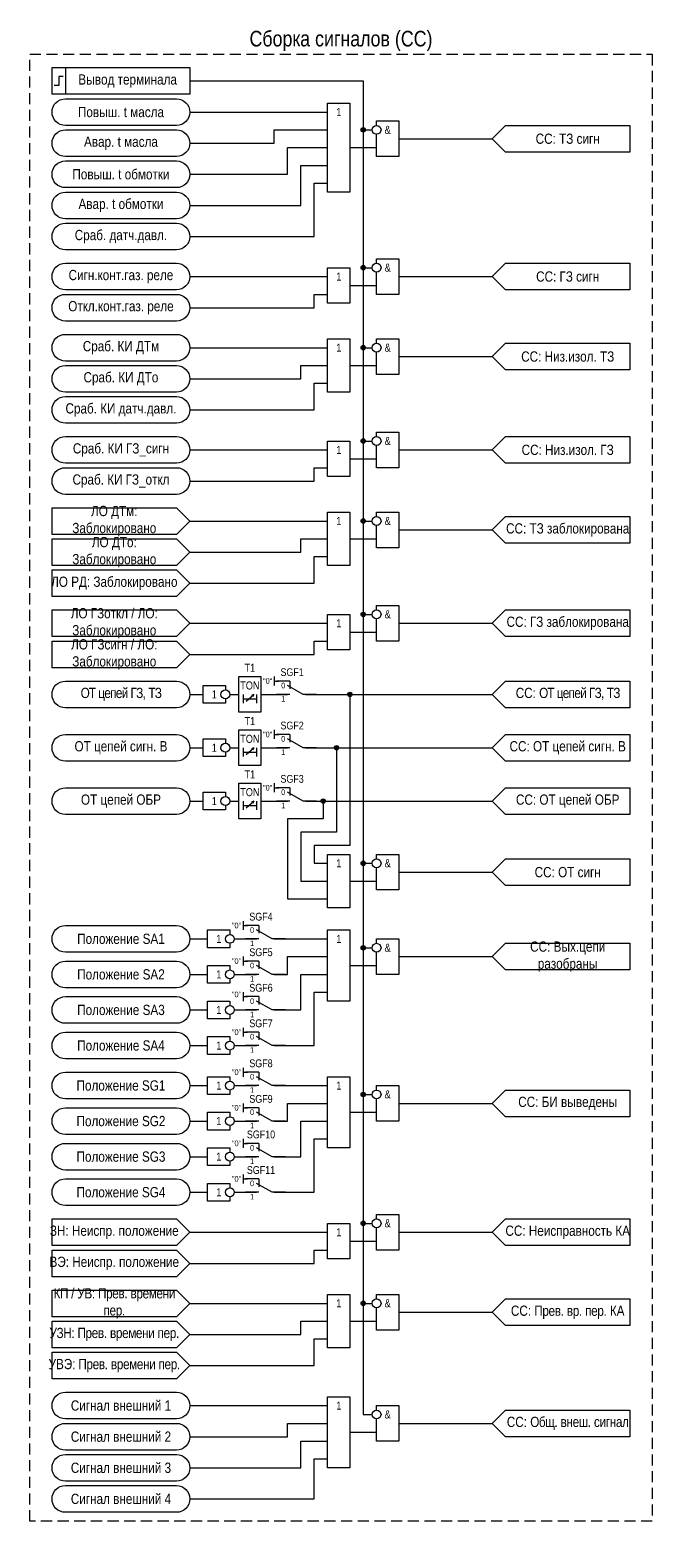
# Model space of a CAD drawing. Header units: millimetres. Extents: x -2737 to 536, y 0 to 336.
# Drawn here: x 396 to 536, y 0 to 335.5 of the extents above; entities that cross this region are included whole.
import ezdxf
from ezdxf.enums import TextEntityAlignment as Align

# ---------------------------------------------------------------- set-up
doc = ezdxf.new("R2010")
doc.units = ezdxf.units.MM
doc.linetypes.add('штриховая2', pattern=[0.375, 0.25, -0.125])
doc.layers.add('TEXT', color=7, linetype='Continuous', lineweight=25)
doc.layers.add('Основная', color=7, linetype='Continuous')
doc.styles.add('2.5_Gost_RD', font='ARIALN.TTF', dxfattribs={"height": 2.5})
doc.styles.add('3.5_Gost_RD', font='ARIALN.TTF', dxfattribs={"height": 3.5})
doc.styles.add('Вывод', font='ARIALN.TTF', dxfattribs={"height": 2.5})
doc.styles.add('Компонент', font='ARIALN.TTF', dxfattribs={"height": 3.5})

# ---------------------------------------------------------------- blocks, each defined once
blk = doc.blocks.new('*U958')
at = {"layer": 'Основная', "color": 0}
blk.add_line((0, 0), (7, 4), dxfattribs=at)
at = {"layer": 'Основная', "ltscale": 0.35}
blk.add_line((6, 6), (6, 2.5), dxfattribs=at)
blk = doc.blocks.new('*U1038')
at = {"layer": 'Основная', "color": 0}
for p, q in [((-3, 6), (-9, 6)), ((-3, 0), (-9, 0)), ((9, 0), (3, 0))]:
    blk.add_line(p, q, dxfattribs=at)
at = {"layer": 'Основная', "ltscale": 0.25, "xscale": -1}
blk.add_blockref('*U958', (3, 0), dxfattribs=at)
at = {"layer": 'Основная'}
for tag, height, style, p in [('В1', 2.5, 'Вывод', (-13, 6)), ('ОУ', 3.5, 'Компонент', (-2, 10)), ('В2', 2.5, 'Вывод', (-6, 4)), ('В3', 2.5, 'Вывод', (-6, -2))]:
    blk.add_attdef(tag, text='', height=height, dxfattribs=dict(at, style=style)).set_placement(p, align=Align.MIDDLE_CENTER)
blk = doc.blocks.new('*U1039')
at = {"layer": 'Основная', "color": 0}
for p, q in [((-3, 6), (-9, 6)), ((-3, 0), (-9, 0)), ((9, 0), (3, 0))]:
    blk.add_line(p, q, dxfattribs=at)
at = {"layer": 'Основная', "ltscale": 0.25, "xscale": -1}
blk.add_blockref('*U958', (3, 0), dxfattribs=at)
at = {"layer": 'Основная'}
for tag, height, style, p in [('В1', 2.5, 'Вывод', (-13, 7)), ('ОУ', 3.5, 'Компонент', (-2, 10)), ('В2', 2.5, 'Вывод', (-6, 4)), ('В3', 2.5, 'Вывод', (-6, -2))]:
    blk.add_attdef(tag, text='', height=height, dxfattribs=dict(at, style=style)).set_placement(p, align=Align.MIDDLE_CENTER)
blk = doc.blocks.new('Точка')
at = {"ltscale": 100}
h = blk.add_hatch(color=256, dxfattribs=at)
h.dxf.hatch_style = 1
edge = h.paths.add_edge_path()
edge.add_arc((0, 0), 0.5, 0, 360)
blk.add_circle((0, 0), 0.5, dxfattribs=at)

msp = doc.modelspace()

# ---------------------------------------------------------------- linework, layer by layer
at = {"ltscale": 100}
for p, q in [((451, 190), (451, 188)), ((451, 189), (452, 189)), ((444.7, 184.46), (446.37, 185.95)), ((446.37, 185.95), (445.85, 185.73)), ((446.37, 185.95), (446.11, 185.48)), ((451, 178), (451, 176)), ((451, 177), (452, 177)), ((444.7, 172.46), (446.37, 173.95)), ((446.37, 173.95), (445.85, 173.73)), ((446.37, 173.95), (446.11, 173.48)), ((451, 166), (451, 164)), ((451, 165), (452, 165)), ((444.7, 160.46), (446.37, 161.95)), ((446.37, 161.95), (445.85, 161.73)), ((446.37, 161.95), (446.11, 161.48)), ((444, 135), (444, 133)), ((444, 134), (445, 134)), ((444, 127), (444, 125)), ((444, 126), (445, 126)), ((444, 119), (444, 117)), ((444, 118), (445, 118)), ((444, 111), (444, 109)), ((444, 110), (445, 110)), ((444, 102), (444, 100)), ((444, 101), (445, 101)), ((444, 94), (444, 92)), ((444, 93), (445, 93)), ((444, 86), (444, 84)), ((444, 85), (445, 85)), ((444, 78), (444, 76)), ((444, 77), (445, 77))]:
    msp.add_line(p, q, dxfattribs=at)
at = {"linetype": 'штриховая2', "ltscale": 10}
msp.add_lwpolyline([(396, 330), (536, 330), (536, 0), (396, 0)], close=True, dxfattribs=at)
at = {"ltscale": 100}
for points in [[(401, 327), (404, 327), (404, 321), (401, 321)], [(401, 327), (432, 327), (432, 321), (401, 321)], [(463, 319), (468, 319), (468, 299), (463, 299)], [(463, 282), (468, 282), (468, 274), (463, 274)], [(463, 266), (468, 266), (468, 254), (463, 254)], [(463, 243), (468, 243), (468, 235), (463, 235)], [(463, 227), (468, 227), (468, 215), (463, 215)], [(463, 204), (468, 204), (468, 196), (463, 196)], [(443, 190), (448, 190), (448, 182), (443, 182)], [(443, 178), (448, 178), (448, 170), (443, 170)], [(443, 166), (448, 166), (448, 158), (443, 158)], [(463, 150), (468, 150), (468, 138), (463, 138)], [(463, 133), (468, 133), (468, 117), (463, 117)], [(463, 100), (468, 100), (468, 84), (463, 84)], [(463, 67), (468, 67), (468, 59), (463, 59)], [(463, 51), (468, 51), (468, 39), (463, 39)], [(463, 28), (468, 28), (468, 12), (463, 12)]]:
    msp.add_lwpolyline(points, close=True, dxfattribs=at)
at = {"lineweight": 30, "ltscale": 100}
msp.add_lwpolyline([(403.5, 325), (402.5, 325), (402.5, 323), (401.5, 323)], dxfattribs=at)
at = {"ltscale": 100}
for points in [[(432, 324), (471, 324), (471, 24), (473, 24)], [(432, 324), (471, 324), (471, 313), (473, 313)], [(432, 324), (471, 324), (471, 282), (473, 282)], [(432, 324), (471, 324), (471, 264), (473, 264)], [(432, 324), (471, 324), (471, 243), (473, 243)], [(432, 324), (471, 324), (471, 225), (473, 225)], [(432, 324), (471, 324), (471, 204), (473, 204)], [(432, 324), (471, 324), (471, 148), (473, 148)], [(432, 324), (471, 324), (471, 129), (473, 129)], [(432, 324), (471, 324), (471, 96), (473, 96)], [(432, 324), (471, 324), (471, 67), (473, 67)], [(432, 324), (471, 324), (471, 49), (473, 49)], [(432, 317), (463, 317)], [(432, 310), (451, 310), (451, 313), (463, 313)], [(474, 314), (474, 315), (479, 315), (479, 307), (474, 307), (474, 312)], [(500, 311), (503, 314), (531, 314), (531, 308), (503, 308), (500, 311)], [(432, 303), (454, 303), (454, 309), (463, 309)], [(468, 309), (474, 309)], [(479, 311), (500, 311)], [(432, 296), (457, 296), (457, 305), (463, 305)], [(432, 289), (460, 289), (460, 301), (463, 301)], [(474, 283), (474, 284), (479, 284), (479, 276), (474, 276), (474, 281)], [(500, 280), (503, 283), (531, 283), (531, 277), (503, 277), (500, 280)], [(432, 280), (463, 280)], [(479, 280), (500, 280)], [(432, 273), (460, 273), (460, 276), (463, 276)], [(468, 278), (474, 278)], [(474, 265), (474, 266), (479, 266), (479, 258), (474, 258), (474, 263)], [(432, 264), (463, 264)], [(479, 262), (500, 262)], [(500, 262), (503, 265), (531, 265), (531, 259), (503, 259), (500, 262)], [(432, 257), (457, 257), (457, 260), (463, 260)], [(468, 260), (474, 260)], [(432, 250), (460, 250), (460, 256), (463, 256)], [(474, 244), (474, 245), (479, 245), (479, 237), (474, 237), (474, 242)], [(500, 241), (503, 244), (531, 244), (531, 238), (503, 238), (500, 241)], [(432, 241), (463, 241)], [(468, 239), (474, 239)], [(479, 241), (500, 241)], [(432, 234), (460, 234), (460, 237), (463, 237)], [(401, 228), (429, 228), (432, 225), (429, 222), (401, 222), (401, 228)], [(432, 225), (463, 225)], [(474, 226), (474, 227), (479, 227), (479, 219), (474, 219), (474, 224)], [(500, 223), (503, 226), (531, 226), (531, 220), (503, 220), (500, 223)], [(479, 223), (500, 223)], [(401, 221), (429, 221), (432, 218), (429, 215), (401, 215), (401, 221)], [(432, 218), (457, 218), (457, 221), (463, 221)], [(468, 221), (474, 221)], [(432, 211), (460, 211), (460, 217), (463, 217)], [(401, 214), (429, 214), (432, 211), (429, 208), (401, 208), (401, 214)], [(401, 205), (429, 205), (432, 202), (429, 199), (401, 199), (401, 205)], [(474, 205), (474, 206), (479, 206), (479, 198), (474, 198), (474, 203)], [(500, 202), (503, 205), (531, 205), (531, 199), (503, 199), (500, 202)], [(432, 202), (463, 202)], [(479, 202), (500, 202)], [(401, 198), (429, 198), (432, 195), (429, 192), (401, 192), (401, 198)], [(432, 195), (460, 195), (460, 198), (463, 198)], [(468, 200), (474, 200)], [(440, 185), (440, 184), (435, 184), (435, 188), (440, 188), (440, 187)], [(500, 186), (503, 189), (531, 189), (531, 183), (503, 183), (500, 186)], [(432, 186), (435, 186)], [(441, 186), (443, 186)], [(444, 186), (444, 184)], [(444, 185), (447, 185)], [(447, 186), (447, 184)], [(448, 186), (454, 186)], [(458, 186), (500, 186)], [(458, 186), (468, 186), (468, 152), (460, 152), (460, 148), (463, 148)], [(440, 173), (440, 172), (435, 172), (435, 176), (440, 176), (440, 175)], [(500, 174), (503, 177), (531, 177), (531, 171), (503, 171), (500, 174)], [(432, 174), (435, 174)], [(441, 174), (443, 174)], [(444, 174), (444, 172)], [(444, 173), (447, 173)], [(447, 174), (447, 172)], [(448, 174), (454, 174)], [(458, 174), (465, 174), (465, 155), (457, 155), (457, 144), (463, 144)], [(458, 174), (500, 174)], [(500, 162), (503, 165), (531, 165), (531, 159), (503, 159), (500, 162)], [(432, 162), (435, 162)], [(440, 161), (440, 160), (435, 160), (435, 164), (440, 164), (440, 163)], [(441, 162), (443, 162)], [(444, 162), (444, 160)], [(447, 162), (447, 160)], [(448, 162), (454, 162)], [(458, 162), (462, 162), (462, 158), (454, 158), (454, 140), (463, 140)], [(458, 162), (500, 162)], [(444, 161), (447, 161)], [(474, 149), (474, 150), (479, 150), (479, 142), (474, 142), (474, 147)], [(500, 146), (503, 149), (531, 149), (531, 143), (503, 143), (500, 146)], [(479, 146), (500, 146)], [(468, 144), (474, 144)], [(432, 131), (436, 131)], [(441, 130), (441, 129), (436, 129), (436, 133), (441, 133), (441, 132)], [(442, 131), (447, 131)], [(451, 131), (463, 131)], [(474, 130), (474, 131), (479, 131), (479, 123), (474, 123), (474, 128)], [(500, 127), (503, 130), (531, 130), (531, 124), (503, 124), (500, 127)], [(441, 122), (441, 121), (436, 121), (436, 125), (441, 125), (441, 124)], [(451, 123), (454, 123), (454, 127), (463, 127)], [(468, 125), (474, 125)], [(479, 127), (500, 127)], [(432, 123), (436, 123)], [(442, 123), (447, 123)], [(451, 115), (457, 115), (457, 123), (463, 123)], [(451, 107), (460, 107), (460, 119), (463, 119)], [(432, 115), (436, 115)], [(441, 114), (441, 113), (436, 113), (436, 117), (441, 117), (441, 116)], [(442, 115), (447, 115)], [(441, 106), (441, 105), (436, 105), (436, 109), (441, 109), (441, 108)], [(432, 107), (436, 107)], [(442, 107), (447, 107)], [(432, 98), (436, 98)], [(441, 97), (441, 96), (436, 96), (436, 100), (441, 100), (441, 99)], [(442, 98), (447, 98)], [(451, 98), (463, 98)], [(474, 97), (474, 98), (479, 98), (479, 90), (474, 90), (474, 95)], [(451, 90), (454, 90), (454, 94), (463, 94)], [(479, 94), (500, 94)], [(500, 94), (503, 97), (531, 97), (531, 91), (503, 91), (500, 94)], [(441, 89), (441, 88), (436, 88), (436, 92), (441, 92), (441, 91)], [(468, 92), (474, 92)], [(432, 90), (436, 90)], [(442, 90), (447, 90)], [(451, 82), (457, 82), (457, 90), (463, 90)], [(441, 81), (441, 80), (436, 80), (436, 84), (441, 84), (441, 83)], [(451, 74), (460, 74), (460, 86), (463, 86)], [(432, 82), (436, 82)], [(442, 82), (447, 82)], [(432, 74), (436, 74)], [(441, 73), (441, 72), (436, 72), (436, 76), (441, 76), (441, 75)], [(442, 74), (447, 74)], [(401, 68), (429, 68), (432, 65), (429, 62), (401, 62), (401, 68)], [(474, 68), (474, 69), (479, 69), (479, 61), (474, 61), (474, 66)], [(500, 65), (503, 68), (531, 68), (531, 62), (503, 62), (500, 65)], [(432, 65), (463, 65)], [(479, 65), (500, 65)], [(401, 61), (429, 61), (432, 58), (429, 55), (401, 55), (401, 61)], [(432, 58), (460, 58), (460, 61), (463, 61)], [(468, 63), (474, 63)], [(401, 52), (429, 52), (432, 49), (429, 46), (401, 46), (401, 52)], [(474, 50), (474, 51), (479, 51), (479, 43), (474, 43), (474, 48)], [(432, 49), (463, 49)], [(479, 47), (500, 47)], [(500, 47), (503, 50), (531, 50), (531, 44), (503, 44), (500, 47)], [(401, 45), (429, 45), (432, 42), (429, 39), (401, 39), (401, 45)], [(432, 42), (457, 42), (457, 45), (463, 45)], [(468, 45), (474, 45)], [(432, 35), (460, 35), (460, 41), (463, 41)], [(401, 38), (429, 38), (432, 35), (429, 32), (401, 32), (401, 38)], [(432, 26), (463, 26)], [(474, 25), (474, 26), (479, 26), (479, 18), (474, 18), (474, 23)], [(500, 22), (503, 25), (531, 25), (531, 19), (503, 19), (500, 22)], [(432, 19), (454, 19), (454, 22), (463, 22)], [(479, 22), (500, 22)], [(432, 12), (457, 12), (457, 18), (463, 18)], [(468, 20), (474, 20)], [(432, 5), (460, 5), (460, 14), (463, 14)]]:
    msp.add_lwpolyline(points, dxfattribs=at)
for points in [[(404, 314, -1), (404, 320), (429, 320, -1), (429, 314)], [(404, 307, -1), (404, 313), (429, 313, -1), (429, 307)], [(404, 300, -1), (404, 306), (429, 306, -1), (429, 300)], [(404, 293, -1), (404, 299), (429, 299, -1), (429, 293)], [(404, 286, -1), (404, 292), (429, 292, -1), (429, 286)], [(404, 277, -1), (404, 283), (429, 283, -1), (429, 277)], [(404, 270, -1), (404, 276), (429, 276, -1), (429, 270)], [(404, 261, -1), (404, 267), (429, 267, -1), (429, 261)], [(404, 254, -1), (404, 260), (429, 260, -1), (429, 254)], [(404, 247, -1), (404, 253), (429, 253, -1), (429, 247)], [(404, 238, -1), (404, 244), (429, 244, -1), (429, 238)], [(404, 231, -1), (404, 237), (429, 237, -1), (429, 231)], [(404, 183, -1), (404, 189), (429, 189, -1), (429, 183)], [(404, 171, -1), (404, 177), (429, 177, -1), (429, 171)], [(404, 159, -1), (404, 165), (429, 165, -1), (429, 159)], [(404, 128, -1), (404, 134), (429, 134, -1), (429, 128)], [(404, 120, -1), (404, 126), (429, 126, -1), (429, 120)], [(404, 112, -1), (404, 118), (429, 118, -1), (429, 112)], [(404, 104, -1), (404, 110), (429, 110, -1), (429, 104)], [(404, 95, -1), (404, 101), (429, 101, -1), (429, 95)], [(404, 87, -1), (404, 93), (429, 93, -1), (429, 87)], [(404, 79, -1), (404, 85), (429, 85, -1), (429, 79)], [(404, 71, -1), (404, 77), (429, 77, -1), (429, 71)], [(404, 23, -1), (404, 29), (429, 29, -1), (429, 23)], [(404, 16, -1), (404, 22), (429, 22, -1), (429, 16)], [(404, 9, -1), (404, 15), (429, 15, -1), (429, 9)], [(404, 2, -1), (404, 8), (429, 8, -1), (429, 2)]]:
    msp.add_lwpolyline(points, format="xyb", close=True, dxfattribs=at)
for centre in [(474, 313), (474, 282), (474, 264), (474, 243), (474, 225), (474, 204), (440, 186), (440, 174), (440, 162), (474, 148), (441, 131), (474, 129), (441, 123), (441, 115), (441, 107), (441, 98), (474, 96), (441, 90), (441, 82), (441, 74), (474, 67), (474, 49), (474, 24)]:
    msp.add_circle(centre, 1, dxfattribs=at)

# ---------------------------------------------------------------- block references
for p in [(471, 313), (471, 282), (471, 264), (471, 243), (471, 225), (471, 204), (468, 186), (465, 174), (462, 162), (471, 148), (471, 129), (471, 96), (471, 67), (471, 49)]:
    msp.add_blockref('Точка', p, dxfattribs=at)
at = {"layer": 'Основная', "ltscale": 0.25, "xscale": 0.5, "yscale": 0.5, "zscale": 0.5}
for name, p, values in [('*U1038', (456, 186), {'ОУ': 'SGF1', 'В1': '"0"', 'В2': '0', 'В3': '1'}), ('*U1038', (456, 174), {'ОУ': 'SGF2', 'В1': '"0"', 'В2': '0', 'В3': '1'}), ('*U1038', (456, 162), {'ОУ': 'SGF3', 'В1': '"0"', 'В2': '0', 'В3': '1'}), ('*U1038', (449, 131), {'ОУ': 'SGF4', 'В1': '"0"', 'В2': '0', 'В3': '1'}), ('*U1038', (449, 123), {'ОУ': 'SGF5', 'В1': '"0"', 'В2': '0', 'В3': '1'}), ('*U1039', (449, 115), {'ОУ': 'SGF6', 'В1': '"0"', 'В2': '0', 'В3': '1'}), ('*U1038', (449, 107), {'ОУ': 'SGF7', 'В1': '"0"', 'В2': '0', 'В3': '1'}), ('*U1038', (449, 98), {'ОУ': 'SGF8', 'В1': '"0"', 'В2': '0', 'В3': '1'}), ('*U1038', (449, 90), {'ОУ': 'SGF9', 'В1': '"0"', 'В2': '0', 'В3': '1'}), ('*U1038', (449, 82), {'ОУ': 'SGF10', 'В1': '"0"', 'В2': '0', 'В3': '1'}), ('*U1038', (449, 74), {'ОУ': 'SGF11', 'В1': '"0"', 'В2': '0', 'В3': '1'})]:
    msp.add_blockref(name, p, dxfattribs=at).add_auto_attribs(values)

# ---------------------------------------------------------------- texts
at = {"color": 30, "ltscale": 100, "insert": (466, 333), "char_height": 3.5, "width": 140, "attachment_point": 5, "style": '3.5_Gost_RD'}
msp.add_mtext('Сборка сигналов (СС)', dxfattribs=at)
at = {"ltscale": 100, "attachment_point": 5, "style": '2.5_Gost_RD'}
for s, insert, char_height, width in [('\\A1;Повыш. t масла ', (416.5, 317), 2.3, 31), ('1', (465.5, 317), 1.8, 5), ('&', (476.5, 313), 1.8, 5), ('СС: ТЗ сигн', (517, 311), 2.3, 28), ('\\A1;Авар. t масла ', (416.5, 310), 2.3, 31), ('\\A1;Повыш. t обмотки', (416.5, 303), 2.3, 31), ('\\A1;Авар. t обмотки', (416.5, 296), 2.3, 31), ('\\A1;Сраб. датч.давл.', (416.5, 289), 2.3, 31), ('&', (476.5, 282), 1.8, 5), ('\\A1;Сигн.конт.газ. реле', (416.5, 280), 2.3, 31), ('1', (465.5, 280), 1.8, 5), ('СС: ГЗ сигн', (517, 280), 2.3, 28), ('\\A1;Откл.конт.газ. реле', (416.5, 273), 2.3, 31), ('\\A1;Сраб. КИ ДТм', (416.5, 264), 2.3, 31), ('1', (465.5, 264), 1.8, 5), ('&', (476.5, 264), 1.8, 5), ('СС: Низ.изол. ТЗ', (517, 262), 2.3, 28), ('\\A1;Сраб. КИ ДТо', (416.5, 257), 2.3, 31), ('\\A1;Сраб. КИ датч.давл.', (416.5, 250), 2.3, 31), ('\\A1;Сраб. КИ ГЗ_сигн', (416.5, 241), 2.3, 31), ('1', (465.5, 241), 1.8, 5), ('&', (476.5, 243), 1.8, 5), ('СС: Низ.изол. ГЗ', (517, 241), 2.3, 28), ('\\A1;Сраб. КИ ГЗ_откл', (416.5, 234), 2.3, 31), ('1', (465.5, 225), 1.8, 5), ('&', (476.5, 225), 1.8, 5), ('СС: ТЗ заблокирована', (517, 223), 2.3, 28), ('&', (476.5, 204), 1.8, 5), ('1', (465.5, 202), 1.8, 5), ('СС: ГЗ заблокирована', (517, 202), 2.3, 28), ('T1', (445.5, 192), 1.8, 5), ('TON', (445.5, 188), 1.8, 5), ('{\\T0.9;ОТ цепей ГЗ, ТЗ}', (416.5, 186), 2.3, 31), ('1', (437.5, 186), 1.8, 5), ('СС: {\\T0.9;ОТ цепей ГЗ, ТЗ}', (517, 186), 2.3, 28), ('T1', (445.5, 180), 1.8, 5), ('\\pt11.5;ОТ цепей сигн. В', (416.5, 174), 2.3, 31), ('1', (437.5, 174), 1.8, 5), ('TON', (445.5, 176), 1.8, 5), ('\\pt11.5;СС: ОТ цепей сигн. В', (517, 174), 2.3, 28), ('T1', (445.5, 168), 1.8, 5), ('TON', (445.5, 164), 1.8, 5), ('ОТ цепей ОБР', (416.5, 162), 2.3, 31), ('1', (437.5, 162), 1.8, 5), ('СС: ОТ цепей ОБР', (517, 162), 2.3, 28), ('1', (465.5, 148), 1.8, 5), ('&', (476.5, 148), 1.8, 5), ('СС: ОТ сигн', (517, 146), 2.3, 28), ('Положение SA1', (416.5, 131), 2.3, 31), ('1', (438.5, 131), 1.8, 5), ('1', (465.5, 131), 1.8, 5), ('&', (476.5, 129), 1.8, 5), ('СС: Вых.цепи разобраны', (517, 127), 2.3, 28), ('Положение SA2', (416.5, 123), 2.3, 31), ('1', (438.5, 123), 1.8, 5), ('Положение SA3', (416.5, 115), 2.3, 31), ('1', (438.5, 115), 1.8, 5), ('Положение SA4', (416.5, 107), 2.3, 31), ('1', (438.5, 107), 1.8, 5), ('Положение SG1', (416.5, 98), 2.3, 31), ('1', (438.5, 98), 1.8, 5), ('1', (465.5, 98), 1.8, 5), ('&', (476.5, 96), 1.8, 5), ('СС: БИ выведены', (517, 94), 2.3, 28), ('\\pt23;Положение SG2', (416.5, 90), 2.3, 31), ('1', (438.5, 90), 1.8, 5), ('Положение SG3', (416.5, 82), 2.3, 31), ('1', (438.5, 82), 1.8, 5), ('Положение SG4', (416.5, 74), 2.3, 31), ('1', (438.5, 74), 1.8, 5), ('&', (476.5, 67), 1.8, 5), ('1', (465.5, 65), 1.8, 5), ('СС: Неисправность КА', (517, 65), 2.3, 28), ('1', (465.5, 49), 1.8, 5), ('&', (476.5, 49), 1.8, 5), ('СС: {\\T0.95;Прев. вр. пер.} КА', (517, 47), 2.3, 28), ('Сигнал внешний 1', (416.5, 26), 2.3, 31), ('1', (465.5, 26), 1.8, 5), ('&', (476.5, 24), 1.8, 5), ('СС: {\\T0.95;Общ. внеш. сигнал}', (517, 22), 2.3, 28), ('Сигнал внешний 2', (416.5, 19), 2.3, 31), ('Сигнал внешний 3', (416.5, 12), 2.3, 31), ('Сигнал внешний 4', (416.5, 5), 2.3, 31)]:
    msp.add_mtext(s, dxfattribs=dict(at, insert=insert, char_height=char_height, width=width))
at = {"layer": 'TEXT', "ltscale": 100, "char_height": 2.3, "width": 28, "attachment_point": 5, "style": '2.5_Gost_RD'}
for s, insert in [('Вывод терминала', (418, 324)), ('ЛО ДТм: Заблокировано', (415, 225)), ('ЛО ДТо: Заблокировано', (415, 218)), ('ЛО РД: Заблокировано', (415, 211)), ('ЛО ГЗоткл / ЛО:\\PЗаблокировано', (415, 202)), ('ЛО ГЗсигн / ЛО:\\PЗаблокировано', (415, 195)), ('{\\T0.95;КП / УВ: Прев. времени пер.}', (415, 49))]:
    msp.add_mtext(s, dxfattribs=dict(at, insert=insert))
at = {"layer": 'TEXT', "color": 0, "ltscale": 100, "char_height": 2.3, "width": 28, "attachment_point": 5, "style": '2.5_Gost_RD'}
for s, insert in [('{\\C256;ЗН: Неиспр. положение}', (415, 65)), ('{\\C256;ВЭ: Неиспр. положение}', (415, 58)), ('{\\T0.95;\\C256;УЗН: Прев. времени пер.}', (415, 42)), ('{\\C256;УВЭ\\T0.95;: Прев. времени пер.}', (415, 35))]:
    msp.add_mtext(s, dxfattribs=dict(at, insert=insert))

doc.saveas('drawing.dxf')
